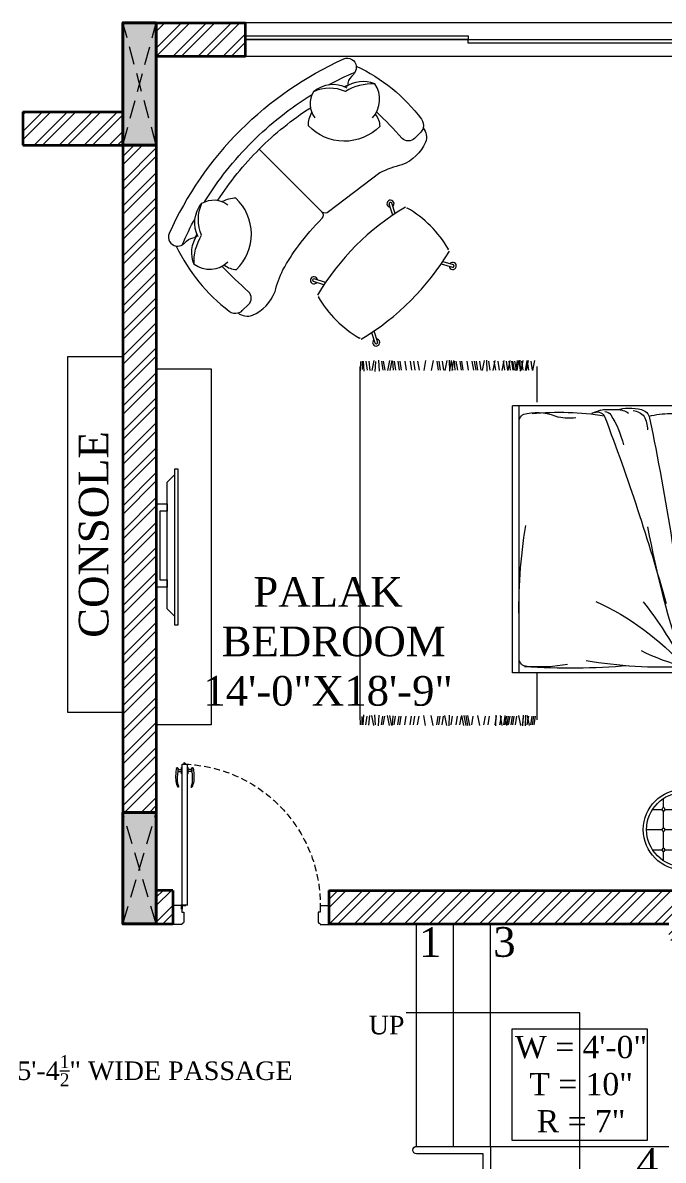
# Model space of a CAD drawing. Header units: inches. Extents: x -61 to 4103, y -308 to 989.
# Drawn here: x 887.9 to 1060.5, y 509.4 to 816.2 of the extents above; entities that cross this region are included whole.
import ezdxf

# ---------------------------------------------------------------- set-up
doc = ezdxf.new("R2010")
doc.units = ezdxf.units.IN
doc.linetypes.add('AR-01-R0-COLUMN LAYOUT$0$$0$HIDDEN', pattern=[0.375, 0.25, -0.125])
doc.linetypes.add('HIDDEN', pattern=[0.375, 0.25, -0.125])
doc.layers.get('0').update_dxf_attribs({"lineweight": 0})
for name, color, linetype, lineweight in [('A-DOOR', 34, 'Continuous', 13), ('A-HATCH', 8, 'Continuous', 0), ('A-RAILING', 120, 'Continuous', 13), ('A-STAIR', 5, 'Continuous', 9), ('A-TEXT', 2, 'Continuous', 13), ('A-WALL', 1, 'Continuous', 35), ('A-WINDOW', 4, 'Continuous', 9), ('AR-01-R0-COLUMN LAYOUT$0$S-COLUMN FIRST FLOOR', 6, 'Continuous', 40), ('AR-01-R0-COLUMN LAYOUT$0$S-COLUMN GROUND FLOOR', 6, 'Continuous', 40), ('AR-01-R0-COLUMN LAYOUT$0$S-COLUMN HATCH FIRST FLOOR', 8, 'Continuous', 9), ('AR-01-R0-COLUMN LAYOUT$0$S-COLUMN HATCH GROUND FLOOR', 8, 'Continuous', 9), ('AR-01-R0-COLUMN LAYOUT$0$S-COLUMN S.F. HIDDEN', 8, 'AR-01-R0-COLUMN LAYOUT$0$$0$HIDDEN', 9)]:
    doc.layers.add(name, color=color, linetype=linetype, lineweight=lineweight)
doc.layers.add('A-FURNITURE', color=7, linetype='Continuous', lineweight=13, true_color=0xab6a54)
doc.styles.add('STYLE1', font='romantic.ttf', dxfattribs={"height": 6})

# ---------------------------------------------------------------- blocks, each defined once
blk = doc.blocks.new('A$C0B687EDD')
at = {"color": 8}
for p, q in [((54.23, 132.7), (54.23, 121.49)), ((54.97, 134.52), (55.56, 131.41)), ((56.09, 134.37), (55.65, 131.56)), ((57.28, 134.37), (56.83, 131.56)), ((56.98, 134.52), (57.58, 131.41)), ((57.34, 134.52), (57.93, 131.41)), ((59.02, 134.37), (58.58, 131.56)), ((58.61, 134.52), (59.21, 131.41)), ((59.86, 134.37), (59.41, 131.56)), ((59.61, 134.67), (59.46, 131.26)), ((59.95, 134.52), (60.54, 131.41)), ((60.35, 134.52), (60.95, 131.41)), ((61.19, 134.37), (60.75, 131.56)), ((61.83, 134.37), (61.39, 131.56)), ((61.87, 134.37), (61.43, 131.56)), ((62.23, 134.37), (61.78, 131.56)), ((63.06, 134.37), (62.61, 131.56)), ((62.76, 134.52), (63.35, 131.41)), ((63.86, 134.37), (63.41, 131.56)), ((64.8, 134.37), (64.35, 131.56)), ((64.61, 134.52), (65.2, 131.41)), ((66.53, 134.37), (66.09, 131.56)), ((67.72, 134.37), (67.27, 131.56)), ((67.42, 134.52), (68.01, 131.41)), ((69.46, 134.37), (69.01, 131.56)), ((70.05, 134.67), (69.9, 131.26)), ((70.79, 134.52), (71.38, 131.41)), ((72.27, 134.37), (71.83, 131.56)), ((73.31, 134.37), (72.86, 131.56)), ((73.9, 134.37), (73.46, 131.56)), ((74.64, 134.37), (74.2, 131.56)), ((76.27, 134.37), (75.83, 131.56)), ((77.9, 134.37), (77.46, 131.56)), ((78.49, 134.37), (78.05, 131.56)), ((79.68, 134.37), (79.23, 131.56)), ((80.21, 134.4), (80.02, 131.48)), ((80.42, 134.52), (81.01, 131.41)), ((81.23, 134.37), (80.78, 131.56)), ((81.16, 134.52), (81.75, 131.41)), ((81.82, 134.67), (81.67, 131.26)), ((82.56, 134.52), (83.15, 131.41)), ((84.04, 134.37), (83.6, 131.56)), ((85.08, 134.37), (84.63, 131.56)), ((85.67, 134.37), (85.23, 131.56)), ((86.86, 134.52), (87.45, 131.41)), ((89.23, 134.52), (89.82, 131.41)), ((91.74, 134.37), (91.3, 131.56)), ((93.08, 134.37), (92.63, 131.56)), ((94.12, 134.37), (93.67, 131.56)), ((95.74, 134.37), (95.3, 131.56)), ((97.37, 134.37), (96.93, 131.56)), ((97.97, 134.37), (97.52, 131.56)), ((99.15, 134.37), (98.71, 131.56)), ((99.68, 134.4), (99.49, 131.48)), ((99.89, 134.52), (100.48, 131.41)), ((100.63, 134.52), (101.23, 131.41)), ((102.56, 134.37), (102.11, 131.56)), ((103.15, 134.37), (102.71, 131.56)), ((104.04, 134.67), (103.89, 131.26)), ((104.99, 134.28), (105.26, 131.14)), ((105.52, 134.52), (106.11, 131.41)), ((107.08, 134.4), (106.82, 131.4)), ((108.04, 134.37), (107.6, 131.56)), ((108.86, 134.32), (108.64, 131.18)), ((109.23, 134.37), (109.23, 131.71)), ((109.74, 134.28), (109.78, 131.36)), ((109.91, 132.7), (109.91, 21.45)), ((54.23, 36.25), (54.23, 21.45)), ((55.04, 19.78), (54.6, 22.59)), ((55.58, 19.78), (55.14, 22.59)), ((56.08, 19.78), (55.63, 22.59)), ((56.52, 19.63), (57.11, 22.74)), ((57.21, 19.78), (56.77, 22.59)), ((57.26, 19.78), (56.82, 22.59)), ((57.26, 19.78), (56.82, 22.59)), ((57.8, 19.48), (57.66, 22.89)), ((58.74, 19.78), (58.3, 22.59)), ((58.6, 19.48), (58.45, 22.89)), ((59.24, 19.63), (59.84, 22.74)), ((60.97, 19.78), (60.52, 22.59)), ((61.76, 19.78), (61.32, 22.59)), ((62.3, 19.78), (61.85, 22.59)), ((63.1, 19.78), (62.65, 22.59)), ((63.6, 19.78), (63.15, 22.59)), ((63.63, 19.63), (64.22, 22.74)), ((64.13, 19.78), (63.69, 22.59)), ((64.64, 19.78), (64.19, 22.59)), ((65.08, 19.63), (65.67, 22.74)), ((65.76, 19.78), (65.32, 22.59)), ((65.82, 19.78), (65.38, 22.59)), ((65.82, 19.78), (65.38, 22.59)), ((67.3, 19.78), (66.86, 22.59)), ((67.15, 19.48), (67.01, 22.89)), ((69.52, 19.78), (69.08, 22.59)), ((70.86, 19.78), (70.41, 22.59)), ((72.19, 19.63), (72.78, 22.74)), ((74.71, 19.78), (74.26, 22.59)), ((75.3, 19.63), (75.89, 22.74)), ((75.89, 19.63), (76.49, 22.74)), ((76.49, 19.63), (77.08, 22.74)), ((77.23, 19.63), (77.82, 22.74)), ((78.41, 19.78), (77.97, 22.59)), ((79.6, 19.78), (79.15, 22.59)), ((81.23, 19.78), (80.78, 22.59)), ((81.82, 19.48), (81.67, 22.89)), ((82.56, 19.63), (83.15, 22.74)), ((84.04, 19.78), (83.6, 22.59)), ((85.08, 19.78), (84.63, 22.59)), ((85.67, 19.78), (85.23, 22.59)), ((86.86, 19.63), (87.45, 22.74)), ((89.23, 19.63), (89.82, 22.74)), ((91.74, 19.78), (91.3, 22.59)), ((93.08, 19.78), (92.63, 22.59)), ((94.12, 19.78), (93.67, 22.59)), ((95.74, 19.78), (95.3, 22.59)), ((97.37, 19.78), (96.93, 22.59)), ((97.97, 19.78), (97.52, 22.59)), ((99.15, 19.78), (98.71, 22.59)), ((99.68, 19.75), (99.49, 22.67)), ((99.89, 19.63), (100.48, 22.74)), ((100.63, 19.63), (101.23, 22.74)), ((102.56, 19.78), (102.11, 22.59)), ((103.15, 19.78), (102.71, 22.59)), ((104.04, 19.48), (103.89, 22.89)), ((104.99, 19.87), (105.26, 23.01)), ((105.52, 19.63), (106.11, 22.74)), ((107.08, 19.75), (106.82, 22.75)), ((108.04, 19.78), (107.6, 22.59)), ((108.86, 19.83), (108.64, 22.98)), ((109.23, 19.78), (109.23, 22.44)), ((109.74, 19.87), (109.78, 22.79))]:
    blk.add_line(p, q, dxfattribs=at)
blk = doc.blocks.new('A$C30F54236')
at = {"true_color": 0xc2c2c2}
for points in [[(5.54, 155.54), (5.54, 152.89), (8.21, 152.89, -0.019811), (7.22, 155.02), (7.67, 155.02, 0.019811), (8.66, 152.89), (10.13, 152.89), (10.13, 155.54)], [(5.54, 25.03), (5.54, 27.68), (8.21, 27.68, 0.019811), (7.22, 25.55), (7.67, 25.55, -0.019811), (8.66, 27.68), (10.13, 27.68), (10.13, 25.03)]]:
    blk.add_hatch(color=9, dxfattribs=at).paths.add_polyline_path(points)
at = {"linetype": 'Continuous'}
h = blk.add_hatch(color=256, dxfattribs=at)
h.dxf.hatch_style = 1
h.set_gradient(color1=(167, 169, 175), one_color=1, tint=1)
h.paths.add_polyline_path([(7.67, 155.02), (7.22, 155.02, 0.087529), (12.78, 146.36, -0.076338), (13, 146.61, -0.084644)])
h = blk.add_hatch(color=256, dxfattribs=at)
h.dxf.hatch_style = 1
h.set_gradient(color1=(37, 40, 142), tint=1, name='INVSPHERICAL')
h.paths.add_polyline_path([(14.81, 145.76, 1), (12.6, 145.76, 1)])
h = blk.add_hatch(color=256, dxfattribs=at)
h.dxf.hatch_style = 1
h.set_gradient(color1=(37, 40, 142), tint=1, name='INVSPHERICAL')
h.paths.add_polyline_path([(14.81, 34.82, -1), (12.6, 34.82, -1)])
h = blk.add_hatch(color=256, dxfattribs=at)
h.dxf.hatch_style = 1
h.set_gradient(color1=(167, 169, 175), one_color=1, tint=1)
h.paths.add_polyline_path([(7.67, 25.55), (7.22, 25.55, -0.087529), (12.78, 34.22, 0.076338), (13, 33.97, 0.084644)])
for p, q in [((22.26, 162.57), (0, 162.57)), ((0, 162.57), (0, 132.33)), ((22.26, 132.33), (22.26, 162.57)), ((29.68, 133.32), (29.68, 161.58)), ((29.68, 161.58), (30.57, 161.58)), ((30.57, 161.58), (30.57, 133.32)), ((22.26, 161.09), (29.68, 161.09)), ((22.26, 160.6), (29.68, 160.6)), ((29.18, 160.6), (29.18, 134.31)), ((22.26, 134.31), (29.68, 134.31)), ((22.26, 133.81), (29.68, 133.81)), ((30.57, 133.32), (29.68, 133.32)), ((0, 48.25), (0, 132.33)), ((0, 132.33), (84.16, 132.33)), ((2.13, 48.25), (2.13, 132.33)), ((34.55, 129.85), (4.11, 129.85)), ((55.46, 131.09), (50.6, 131.09)), ((56.31, 130.94), (59.25, 129.85)), ((82.03, 48.25), (82.03, 132.33)), ((84.16, 48.25), (84.16, 132.33)), ((0, 48.25), (84.16, 48.25)), ((0, 18), (0, 48.25)), ((22.26, 48.25), (22.26, 18)), ((22.26, 46.76), (29.68, 46.76)), ((29.68, 47.26), (29.68, 18.99)), ((30.57, 47.26), (29.68, 47.26)), ((30.57, 18.99), (30.57, 47.26)), ((22.26, 46.27), (29.68, 46.27)), ((29.18, 19.98), (29.18, 46.27)), ((22.26, 18), (0, 18)), ((22.26, 19.98), (29.68, 19.98)), ((22.26, 19.48), (29.68, 19.48)), ((29.68, 18.99), (30.57, 18.99))]:
    blk.add_line(p, q)
for p, q in [((7.22, 155.02), (7.67, 155.02)), ((7.22, 25.55), (7.67, 25.55))]:
    blk.add_line(p, q, dxfattribs=at)
for points in [[(8.34, 152.65), (5.3, 152.65), (5.3, 155.72), (10.37, 155.72), (10.37, 152.65), (8.79, 152.65)], [(8.21, 152.89), (5.54, 152.89), (5.54, 155.54), (10.13, 155.54), (10.13, 152.89), (8.66, 152.89)], [(8.21, 152.89), (8.2, 152.89)], [(8.34, 152.65), (8.33, 152.65)], [(8.34, 27.92), (5.3, 27.92), (5.3, 24.85), (10.37, 24.85), (10.37, 27.92), (8.79, 27.92)], [(8.21, 27.68), (5.54, 27.68), (5.54, 25.03), (10.13, 25.03), (10.13, 27.68), (8.66, 27.68)], [(8.21, 27.68), (8.2, 27.68)], [(8.34, 27.92), (8.33, 27.92)]]:
    blk.add_lwpolyline(points, dxfattribs=at)
for centre in [(13.71, 145.76), (13.71, 34.82)]:
    blk.add_circle(centre, 1.1, dxfattribs=at)
for centre, radius, start, end in [((34.56, 166.45), 29.63, 202.6879, 222.697), ((35.01, 166.45), 29.63, 202.6879, 222.0407), ((13.71, 145.76), 3.81, 134.9473, 129.517), ((13.71, 34.82), 3.81, 230.483, 225.0527), ((34.56, 14.13), 29.63, 137.303, 157.3121), ((35.01, 14.13), 29.63, 137.9593, 157.3121)]:
    blk.add_arc(centre, radius, start, end, dxfattribs=at)
for centre, radius, start, end in [((4.11, 127.38), 2.47, 90, 143.1301), ((34.13, 98.44), 31.42, 77.089, 89.2313), ((44.34, 127.73), 3.46, 102.8827, 168.3869), ((46.55, 125.78), 5.01, 94.6849, 140.5984), ((47.49, 113.97), 17.58, 76.9286, 102.8827), ((50.92, 125.77), 5.33, 86.6017, 127.7302), ((79.65, 112.89), 31.24, 148.0112, 166.8651), ((55.05, 128.31), 2.2, 89.0101, 149.2976), ((57.4, 127.9), 2.47, 69.7541, 160.6724), ((69.33, 41.26), 89.01, 84.4343, 99.0878), ((55.46, 128.62), 2.47, 69.7541, 90), ((55.46, 128.62), 2.47, 69.7541, 90), ((76.33, 114.14), 16.04, 78.3719, 114.7739), ((79.56, 127.38), 2.47, 360, 90), ((55.42, 122.57), 52.71, 173.1414, 192.4248), ((5.38, 132.08), 3.95, 234.3788, 285.1988), ((9.28, 117.72), 10.93, 77.312, 105.1988), ((17.31, 90.85), 37.95, 80.3711, 104.26), ((24.72, 134.53), 6.35, 260.3711, 296.9649), ((44.03, 123.64), 17.24, 162.3598, 189.3926), ((959.93, -58.92), 937.88, 168.47703, 173.27201), ((688.47, -112.06), 677.63, 159.18683, 164.40799), ((53.2, 124.06), 11.61, 155.0339, 176.464), ((66.36, 144.88), 16.49, 262.4747, 281.3425), ((6.02, 113.18), 14.56, 357.8295, 45.0098), ((-3.88, 115.72), 31.32, 340.3559, 9.3926), ((74.6, 97.18), 71.82, 164.8925, 184.682), ((69.15, 101.94), 42.83, 170.3266, 194.5973), ((-253.26, 147.62), 299.55, 340.9969, 349.728), ((-75.69, 68.64), 157.79, 358.3066, 9.4832), ((94.09, 80.97), 91.46, 174.3095, 188.9414), ((4.52, 87.53), 4.07, 65.7877, 111.7124), ((5.38, 93.25), 3.95, 234.3788, 285.1988), ((9.62, 98.87), 8.36, 245.7877, 292.8808), ((9.28, 78.89), 10.93, 77.312, 105.1988), ((17.31, 52.02), 37.95, 80.3711, 104.26), ((22.03, 115.73), 25.23, 245.118, 282.9862), ((14.52, 87.25), 4.25, 69.0161, 112.8808), ((24.72, 95.7), 6.35, 260.3711, 296.9649), ((44.03, 84.81), 17.24, 162.3598, 189.3926), ((13.09, 78.83), 12.7, 347.148, 22.3825), ((-23.23, 68.73), 40.96, 350.432, 17.2702), ((-4.85, 76.81), 32.29, 340.6572, 9.2501), ((45.69, 57.45), 42.97, 161.0292, 188.0146), ((70.23, 62.54), 43.96, 170.1438, 194.1009), ((92.31, -5.18), 83.31, 114.3833, 138.4532), ((123.99, 5.02), 104.17, 141.0376, 152.0856), ((22.68, 76.46), 25.12, 243.3319, 281.2891), ((13.1, 116.73), 68.75, 284.1894, 296.3096), ((4.11, 52.7), 2.47, 216.8699, 270), ((10.69, 27.08), 25.52, 82.4611, 107.1991), ((5.17, -633.13), 683.36, 88.8115, 90.08963), ((21.54, 75.47), 25.48, 265.0554, 285.8557), ((28.12, 50.98), 2.05, 196.3005, 333.9382), ((27.5, 51.17), 1.03, 219.3958, 348.1256), ((27.63, 51.57), 2.05, 292.6052, 4.4989), ((36.44, 198.18), 148.24, 267.4941, 279.5094), ((66.31, 274.56), 224.89, 265.2366, 273.5679), ((75.64, 98.07), 48.01, 259.3769, 274.6915), ((79.56, 52.7), 2.47, 270, 360)]:
    blk.add_arc(centre, radius, start, end)
at = {"color": 8}
blk.add_blockref('A$C0B687EDD', (22.26, 12), dxfattribs=at)
blk = doc.blocks.new('handle_')
for p, q in [((-0.75, 0), (0.75, 0)), ((-3.84, -0.87), (-3.85, -0.92)), ((-0.75, -0.13), (-0.75, 0)), ((-0.75, -0.13), (0.75, -0.13)), ((-0.31, -0.13), (-0.31, -0.13)), ((0.3, -0.96), (-0.3, -0.96)), ((-0.29, -0.15), (0.29, -0.15)), ((-0.25, -0.9), (-0.25, -0.15)), ((-0.25, -0.9), (0.25, -0.9)), ((0.25, -0.9), (0.25, -0.15)), ((0.3, -0.96), (0.34, -0.95)), ((0.31, -0.13), (0.31, -0.13)), ((0.65, -1.05), (0.65, -1.23)), ((0.75, -0.13), (0.75, 0))]:
    blk.add_line(p, q)
for centre, radius, start, end in [((-3.78, -0.93), 0.0769, 167.6781, 262.0686), ((-3.77, -0.88), 0.0769, 88.2493, 167.6781), ((-0.3, -1.42), 0.464, 90.2821, 130.7273), ((-0.29, -0.13), 0.0185, 180, 270), ((-0.25, -0.96), 0.0532, 90, 180), ((0.25, -0.96), 0.0532, 0, 90), ((0.29, -0.13), 0.0185, 270, 360), ((0.42, -1.42), 0.478, 67.3956, 98.7522), ((0.57, -1.23), 0.0769, 278.1759, 360), ((0.57, -1.05), 0.0769, 360, 67.3956)]:
    blk.add_arc(centre, radius, start, end)
for points, knots in [([(0.58, -1.31), (0.24, -1.36), (-0.53, -1.5), (-2.81, -1.58), (-3.62, -1.04), (-3.78, -1.01), (-3.79, -1.01)], [0.064651, 0.064651, 0.064651, 0.064651, 0.450521, 1.832326, 2.246212, 2.27179, 2.27179, 2.27179, 2.27179]), ([(-0.6, -1.07), (-0.61, -1.07), (-0.62, -1.07), (-0.77, -1.09), (-0.93, -1.1), (-2.42, -1.12), (-2.75, -1.11), (-3.06, -1.04), (-3.11, -1.02), (-3.21, -0.99), (-3.25, -0.97), (-3.37, -0.91), (-3.43, -0.88), (-3.56, -0.84), (-3.61, -0.82), (-3.7, -0.81), (-3.73, -0.81), (-3.77, -0.81)], [0.667145, 0.667145, 0.667145, 0.667145, 0.681098, 0.681098, 1.004571, 1.004571, 1.651515, 1.651515, 1.812419, 1.812419, 1.988171, 1.988171, 2.163922, 2.163922, 2.251194, 2.251194, 2.323653, 2.323653, 2.323653, 2.323653])]:
    blk.add_open_spline(points, degree=3, knots=knots)
blk = doc.blocks.new("d3'")
at = {"layer": 'A-DOOR'}
for p, q in [((-3.36, 4.49), (-3.36, 37.09)), ((-2.11, 37.09), (-3.36, 37.09)), ((-2.58, 37.09), (-2.58, 37.43)), ((-2.11, 4.49), (-2.11, 37.09)), ((-36, 0), (-36, 4.4)), ((-34.03, 4.4), (-36, 4.4)), ((-34.03, 4.4), (-34.03, 2.9)), ((-34.03, 2.9), (-33.53, 2.9)), ((-33.53, 2.9), (-33.53, 0.5)), ((-3.36, 4.49), (-2.11, 4.49)), ((-2.03, 2.9), (-2.53, 2.9)), ((-2.53, 2.9), (-2.53, 0.5)), ((-2.03, 4.4), (-2.03, 2.9)), ((-2, 4.4), (0, 4.4)), ((-0.75, 4.4), (-0.75, 4.4)), ((-0.75, 4.4), (-0.75, 4.4)), ((0, 0), (0, 4.4)), ((-34.03, 0), (-36, 0)), ((-34.03, 0.14), (-34.03, 0)), ((-33.53, 0.5), (-33.67, 0.5)), ((-2.53, 0.5), (-2.4, 0.5)), ((-2.03, 0.14), (-2.03, 0)), ((-2.03, 0), (0, 0))]:
    blk.add_line(p, q, dxfattribs=at)
at = {"layer": 'A-DOOR', "lineweight": -3}
for p, q in [((-35.5, 4.4), (-35.5, 4.4)), ((-2.08, 4.49), (-2.95, 4.49)), ((-2.95, 4.47), (-2.95, 4.49)), ((-2.08, 4.47), (-2.95, 4.47)), ((-2.02, 4.41), (-2.02, 3.54)), ((-2.02, 3.54), (-2, 3.54)), ((-2, 4.41), (-2, 3.54))]:
    blk.add_line(p, q, dxfattribs=at)
blk.add_circle((-2.02, 4.47), 0.0663, dxfattribs=at)
at = {"layer": 'A-DOOR', "linetype": 'HIDDEN', "ltscale": 6}
blk.add_arc((-1.47, 4.55), 32.56, 92.2361, 180.2684, dxfattribs=at)
at = {"layer": 'A-DOOR'}
for centre, radius, start, end in [((-2.58, 37.09), 0.337, 90, 180), ((-34.03, 0.5), 0.362, 270, 0), ((-2.03, 0.5), 0.362, 180, 270)]:
    blk.add_arc(centre, radius, start, end, dxfattribs=at)
at = {"layer": 'A-DOOR', "extrusion": (0, 0, -1), "zscale": -1, "rotation": 90}
blk.add_blockref('handle_', (3.36, 35.59), dxfattribs=at)
at = {"layer": 'A-DOOR', "rotation": 90}
blk.add_blockref('handle_', (-2.11, 35.59), dxfattribs=at)
blk = doc.blocks.new('$0$table 047')
at = {"color": 0}
for p, q in [((92.1, 188.3), (64, 242.2)), ((107.5, 191.3), (77.3, 249.2)), ((642.5, 191.3), (672.7, 249.2)), ((657.9, 188.3), (686, 242.2)), ((92.1, -191.8), (64, -245.7)), ((657.9, -191.8), (686, -245.7)), ((107.5, -194.8), (77.3, -252.7)), ((642.5, -194.8), (672.7, -252.7))]:
    blk.add_line(p, q, dxfattribs=at)
for centre, radius, start, end in [((70.6, 245.7), 20, 319.56932, 275.52069), ((679.4, 245.7), 20, 264.47931, 220.43068), ((375, -1214.8), 1431.2, 75.84526, 104.15474), ((70.6, 245.7), 7.5, 27.54501, 207.54501), ((679.4, 245.7), 7.5, 332.45499, 152.45499), ((622.7, -1.7), 622.7, 164.76004, 195.23996), ((375, -1214.8), 1421.2, 104.25643, 104.38546), ((375, -1214.8), 1421.2, 75.61454, 75.74357), ((127.3, -1.7), 622.7, 344.76004, 15.23996), ((375, 1211.2), 1421.3, 255.61454, 255.74357), ((375, 1211.2), 1431.3, 255.84526, 284.15474), ((375, 1211.2), 1421.3, 284.25643, 284.38546), ((70.6, -249.2), 20, 84.47931, 40.43068), ((70.6, -249.2), 7.5, 152.45499, 332.45499), ((679.4, -249.2), 20, 139.56932, 95.52069), ((679.4, -249.2), 7.5, 207.54501, 27.54501)]:
    blk.add_arc(centre, radius, start, end, dxfattribs=at)
blk = doc.blocks.new('corner sofa')
blk.add_line((21213.99, -15006.52), (21195.44, -14991.28))
blk.add_line((21213.99, -15006.52), (21195.44, -14991.28))
for points in [[(21189.88, -14986.71, -0.091148), (21215.75, -14964.87, -0.507088), (21219.28, -14966.45, -0.120617), (21238.15, -14978.95, -0.231214), (21238.86, -14981.28, -0.263003), (21239.86, -14985.09, -0.202138), (21234.1, -14991.76, 0.050162), (21228.45, -14994.46, 0.025555), (21222.41, -14999.24, 0.02916), (21215.66, -15006.34, -0.401126), (21213.99, -15006.52)], [(21219.28, -14966.45, -0.17463), (21219.08, -14968.18, -0.041508), (21218.6, -14968.95, -0.058408), (21218.25, -14969.33, 0.207514), (21217.51, -14971.92, 2.305718)], [(21217.42, -14972.59, 0.306663), (21208.47, -14974.48, 0.30633), (21209.54, -14981.41, -0.872847)], [(21224.7, -14970.74, 0.14773), (21217.06, -14973.54, 0.213343), (21208.47, -14974.48, 0.178662)], [(21225, -14979.89, 0.356772), (21224.7, -14970.74, 0.249542), (21216.9, -14972.39, -9.61688)], [(21238.86, -14981.28, -0.118753), (21238.36, -14982.48), (21236.84, -14984.33, -0.414214), (21233.46, -14984.66, 0.02212), (21225.95, -14978.24, -0.249202)], [(21225.66, -14978.86, -0.165541), (21227.16, -14982.02, -0.425989), (21208, -14983.7, -0.121523), (21208.57, -14980.03, 7.115464)], [(21189.88, -14986.71, 0.091148), (21173.47, -15016.32, 0.507088), (21175.7, -15019.48, 0.120617), (21191.63, -15035.57, 0.231214), (21194.05, -15035.81, 0.263003), (21197.98, -15036.05, 0.202138), (21203.41, -15029.11, -0.050162), (21204.96, -15023.04), (21214.14, -15008.19, 0.401126), (21213.99, -15006.52)], [(21181.37, -15016.47, -0.306663), (21181.49, -15007.32, -0.30633), (21188.49, -15007.02, 0.872847)], [(21189.12, -15023.33, 0.165541), (21192.51, -15024.19, 0.425989), (21190.45, -15005.07, 0.121523), (21186.95, -15006.34, -7.115464)], [(21180.97, -15023.96, -0.14773), (21182.24, -15015.93, -0.213343), (21181.49, -15007.32, -0.178662)], [(21175.7, -15019.48, 0.17463), (21177.36, -15018.95, 0.041508), (21178.03, -15018.33, 0.058408), (21178.34, -15017.91, -0.207514), (21180.73, -15016.68, -2.305718)], [(21190, -15022.49, -0.356772), (21180.97, -15023.96, -0.249542), (21181.07, -15015.99, 9.61688)], [(21194.05, -15035.81, 0.118753), (21195.13, -15035.09), (21196.65, -15033.23, 0.414214), (21196.32, -15029.86, -0.02212), (21188.57, -15023.74, 0.249202)]]:
    blk.add_lwpolyline(points, format="xyb")
for centre, radius, start, end in [((21262.22, -15046.15), 89.17, 118.9106, 124.0185), ((21262.22, -15046.15), 86.78, 121.028, 121.6912), ((21262.22, -15046.15), 89.17, 127.3074, 140.5926), ((21260.37, -15044.63), 84.04, 128.4659, 140.5926), ((21262.22, -15046.15), 89.17, 140.5926, 153.8778), ((21260.37, -15044.63), 84.04, 140.5926, 152.7194), ((21262.22, -15046.15), 89.17, 157.1667, 162.2747), ((21262.22, -15046.15), 86.78, 159.494, 160.1572)]:
    blk.add_arc(centre, radius, start, end)
at = {"xscale": -0.0479520479503543, "yscale": 0.0479520479511848, "zscale": 0.04795204795204799, "rotation": 50.59261450048979}
blk.add_blockref('$0$table 047', (21243.33, -15007.36), dxfattribs=at)
blk = doc.blocks.new('A$C60161C00')
for p, q in [((10.89, 21.79), (10.89, 0)), ((5.45, 19.29), (5.45, 16.78)), ((10.89, 20.9), (10.89, 16.78)), ((2.5, 16.34), (5.01, 16.34)), ((5.45, 15.9), (5.45, 11.33)), ((5.88, 16.34), (10.46, 16.34)), ((10.89, 15.9), (10.89, 11.33)), ((0.89, 10.89), (5.01, 10.89)), ((5.45, 10.46), (5.45, 5.88)), ((5.88, 10.89), (10.46, 10.89)), ((10.89, 10.46), (10.89, 5.88)), ((2.5, 5.45), (5.01, 5.45)), ((5.45, 5.01), (5.45, 2.5)), ((5.88, 5.45), (10.46, 5.45)), ((10.89, 5.01), (10.89, 0.89))]:
    blk.add_line(p, q)
for centre in [(5.45, 16.34), (5.45, 10.89), (5.45, 5.45)]:
    blk.add_circle(centre, 0.436)
for centre, radius in [((10.89, 10.89), 10.89), ((10.89, 10.89), 10.01), ((10.89, 16.34), 0.436), ((10.89, 10.89), 0.436), ((10.89, 5.45), 0.436)]:
    blk.add_arc(centre, radius, 90, 270)

msp = doc.modelspace()

# ---------------------------------------------------------------- hatches: boundary and pattern name
at = {"layer": 'A-HATCH'}
h = msp.add_hatch(dxfattribs=at)
h.set_pattern_fill('ANSI32', color=256, scale=0.5)
h.paths.add_polyline_path([(947.9, 816.19), (923.86, 816.19), (923.86, 807.19), (947.9, 807.19)])
h = msp.add_hatch(dxfattribs=at)
h.set_pattern_fill('ANSI32', color=256, scale=0.5)
h.paths.add_polyline_path([(914.86, 792.19), (887.86, 792.19), (887.86, 783.19), (914.86, 783.19)])
h = msp.add_hatch(dxfattribs=at)
h.set_pattern_fill('ANSI32', color=256, scale=0.5)
h.paths.add_polyline_path([(923.86, 783.19), (914.86, 783.19), (914.86, 603.19), (923.86, 603.19)])
h = msp.add_hatch(dxfattribs=at)
h.set_pattern_fill('ANSI32', color=256, scale=0.5)
h.paths.add_polyline_path([(1143, 582.19), (1143, 577.69), (1125, 577.69), (1125, 582.19), (1096.43, 582.19), (1096.43, 690.19), (1122.12, 690.19), (1122.12, 694.69), (1096.43, 694.69), (1096.43, 742.69), (1091.93, 742.69), (1091.93, 582.19), (970.36, 582.19), (970.36, 573.19), (1062, 573.19), (1062, 568.69), (1071, 568.69), (1071, 573.19), (1131, 573.19), (1131, 568.69), (1135.5, 568.69), (1135.5, 573.19), (1186.5, 573.19), (1186.5, 582.19)])
h = msp.add_hatch(dxfattribs=at)
h.set_pattern_fill('ANSI32', color=256, scale=0.5)
h.paths.add_polyline_path([(928.36, 582.19), (923.86, 582.19), (923.86, 573.19), (928.36, 573.19)])
at = {"layer": 'AR-01-R0-COLUMN LAYOUT$0$S-COLUMN HATCH FIRST FLOOR', "linetype": 'ByBlock'}
h = msp.add_hatch(color=256, dxfattribs=at)
h.dxf.hatch_style = 1
h.paths.add_polyline_path([(923.86, 816.19), (923.86, 783.19), (914.86, 783.19), (914.86, 816.19)])
h = msp.add_hatch(color=256, dxfattribs=at)
h.dxf.hatch_style = 1
h.paths.add_polyline_path([(923.86, 603.19), (914.86, 603.19), (914.86, 573.19), (923.86, 573.19)])
at = {"layer": 'AR-01-R0-COLUMN LAYOUT$0$S-COLUMN HATCH GROUND FLOOR', "linetype": 'ByBlock'}
for points in [[(923.86, 816.19), (923.86, 783.19), (914.86, 783.19), (914.86, 816.19)], [(923.86, 603.19), (914.86, 603.19), (914.86, 573.19), (923.86, 573.19)]]:
    msp.add_hatch(color=256, dxfattribs=at).paths.add_polyline_path(points)

# ---------------------------------------------------------------- linework, layer by layer
at = {"layer": 'A-FURNITURE'}
for points in [[(914.86, 630.19), (900.02, 630.19), (900.02, 726.19), (914.86, 726.19)], [(923.86, 722.83), (938.7, 722.83), (938.7, 626.83), (923.86, 626.83)], [(928.75, 653.83), (929.73, 653.83), (929.73, 695.83), (928.75, 695.83)], [(926.79, 664), (923.86, 664), (923.86, 686.43), (926.79, 686.43), (926.79, 684.48), (924.84, 684.48), (924.84, 665.96), (926.79, 665.96)]]:
    msp.add_lwpolyline(points, close=True, dxfattribs=at)
msp.add_lwpolyline([(928.75, 694.26), (928.75, 656.17), (926.79, 658.13), (926.79, 692.3), (928.75, 694.26)], dxfattribs=at)
at = {"layer": 'A-RAILING'}
msp.add_lwpolyline([(1012, 323.19), (1012, 511.19), (994, 511.19, -1), (994, 513.19), (1014, 513.19), (1014, 323.19, -1)], format="xyb", close=True, dxfattribs=at)
at = {"layer": 'A-STAIR'}
for p, q in [((994, 513.19), (994, 573.19)), ((1004, 513.19), (1004, 573.19)), ((1014, 513.19), (1014, 573.19)), ((1014, 513.19), (1062, 513.19))]:
    msp.add_line(p, q, dxfattribs=at)
at = {"layer": 'A-TEXT'}
msp.add_lwpolyline([(1038, 411.49), (1038, 549.19), (991.25, 549.19)], dxfattribs=at)
msp.add_lwpolyline([(1019.78, 544.85), (1056.22, 544.85), (1056.22, 514.73), (1019.78, 514.73)], close=True, dxfattribs=at)
at = {"layer": 'A-WALL'}
for p, q in [((923.86, 816.19), (947.9, 816.19)), ((947.9, 807.19), (947.9, 816.19)), ((923.86, 807.19), (947.9, 807.19)), ((887.86, 792.19), (914.86, 792.19)), ((887.86, 792.19), (887.86, 783.19)), ((887.86, 783.19), (914.86, 783.19)), ((914.86, 783.19), (914.86, 603.19)), ((923.86, 783.19), (923.86, 603.19)), ((928.36, 582.19), (923.86, 582.19)), ((928.36, 582.19), (928.36, 573.19)), ((970.36, 582.19), (1091.93, 582.19)), ((970.36, 582.19), (970.36, 573.19)), ((923.86, 573.19), (928.36, 573.19)), ((970.36, 573.19), (1062, 573.19))]:
    msp.add_line(p, q, dxfattribs=at)
at = {"layer": 'A-WINDOW'}
for p, q in [((1067.9, 816.19), (947.9, 816.19)), ((947.9, 811.69), (1067.9, 811.69)), ((947.9, 807.19), (1067.9, 807.19))]:
    msp.add_line(p, q, dxfattribs=at)
for points in [[(947.9, 812.69), (1007.9, 812.69), (1007.9, 811.69), (947.9, 811.69)], [(1007.9, 811.69), (1067.9, 811.69), (1067.9, 810.69), (1007.9, 810.69)]]:
    msp.add_lwpolyline(points, close=True, dxfattribs=at)
at = {"layer": 'AR-01-R0-COLUMN LAYOUT$0$S-COLUMN FIRST FLOOR', "linetype": 'ByBlock'}
for points in [[(923.86, 816.19), (923.86, 783.19), (914.86, 783.19), (914.86, 816.19)], [(923.86, 603.19), (914.86, 603.19), (914.86, 573.19), (923.86, 573.19)]]:
    msp.add_lwpolyline(points, close=True, dxfattribs=at)
at = {"layer": 'AR-01-R0-COLUMN LAYOUT$0$S-COLUMN GROUND FLOOR', "linetype": 'ByBlock'}
for points in [[(923.86, 816.19), (923.86, 783.19), (914.86, 783.19), (914.86, 816.19)], [(923.86, 603.19), (914.86, 603.19), (914.86, 573.19), (923.86, 573.19)]]:
    msp.add_lwpolyline(points, close=True, dxfattribs=at)
at = {"layer": 'AR-01-R0-COLUMN LAYOUT$0$S-COLUMN S.F. HIDDEN', "ltscale": 20}
for p, q in [((923.86, 783.19), (914.86, 816.19)), ((914.86, 783.19), (923.86, 816.19)), ((914.86, 573.19), (923.86, 603.19)), ((923.86, 573.19), (914.86, 603.19))]:
    msp.add_line(p, q, dxfattribs=at)
for points in [[(923.86, 816.19), (923.86, 783.19), (914.86, 783.19), (914.86, 816.19)], [(923.86, 603.19), (914.86, 603.19), (914.86, 573.19), (923.86, 573.19)]]:
    msp.add_lwpolyline(points, close=True, dxfattribs=at)

# ---------------------------------------------------------------- block references
at = {"layer": 'A-DOOR', "xscale": -1.166666666671517, "yscale": 1.16666666666606, "zscale": 1.166666666666666}
msp.add_blockref("d3'", (928.36, 573), dxfattribs=at)
at = {"layer": 'A-FURNITURE', "xscale": -1}
for name, p, rotation in [('corner sofa', (-16033.89, 20415.7), 95.59261449830802), ('A$C60161C00', (1055.14, 609.49), 180)]:
    msp.add_blockref(name, p, dxfattribs=dict(at, rotation=rotation))
at = {"layer": 'A-FURNITURE', "xscale": -0.856309332480123, "yscale": 0.856309332480123, "zscale": 0.8563093324801241}
msp.add_blockref('A$C30F54236', (1091.93, 599.6), dxfattribs=at)

# ---------------------------------------------------------------- texts
at = {"color": 2, "insert": (907.02, 678.19), "char_height": 8, "attachment_point": 5, "rotation": 90, "style": 'STYLE1'}
msp.add_mtext_dynamic_manual_height_columns('\\A1;CONSOLE', width=32.1961, gutter_width=1, heights=[0], dxfattribs=at)
at = {"layer": 'A-TEXT', "attachment_point": 5, "style": 'STYLE1'}
for s, insert, char_height, width in [('\\A1;PALAK\\P BEDROOM\\P14\'-0"X18\'-9"', (970.16, 649.3), 8, 63.794), ('\\A1;1', (997.71, 568.25), 8, 14.4795), ('\\A1;3', (1017.71, 568.25), 8, 14.4795), ('\\A1;UP', (985.94, 545.85), 5, 9.9742), ('\\A1;W = 4\'-0"\\PT = 10"\\PR = 7"', (1038.38, 529.96), 6, 37.6853), ('\\A1;5\'-4{\\H0.7x;\\S1/2;}" WIDE PASSAGE', (923.5, 533.58), 5, 101.3456), ('\\A1;4', (1056.22, 508.7), 8, 14.4795)]:
    msp.add_mtext(s, dxfattribs=dict(at, insert=insert, char_height=char_height, width=width))

doc.saveas('drawing.dxf')
